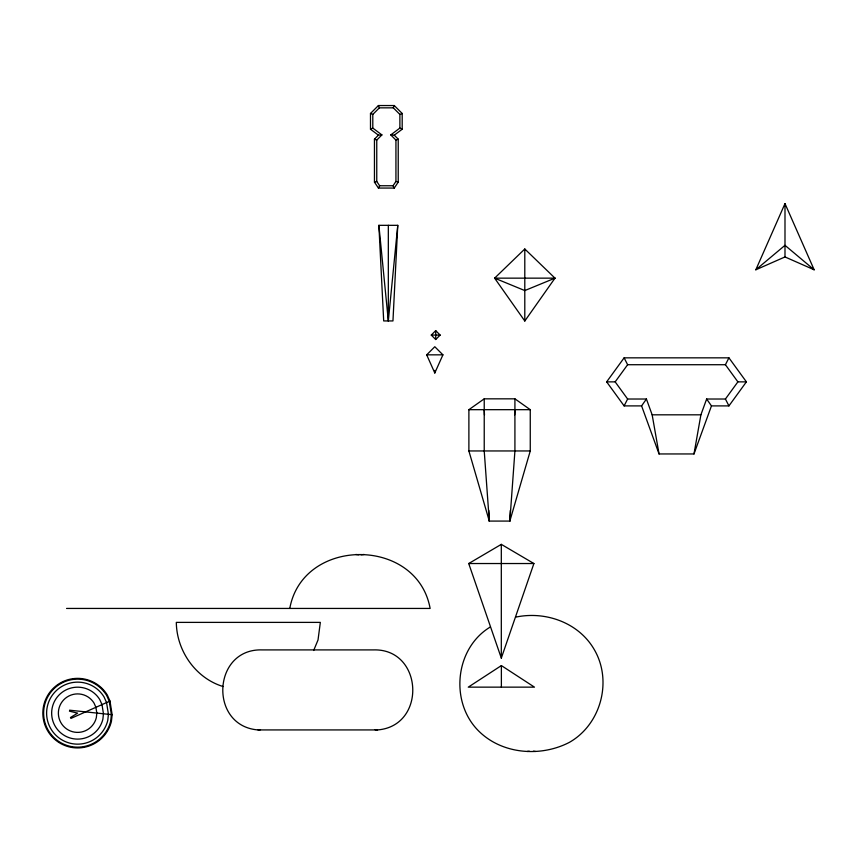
<?xml version="1.0" encoding="UTF-8"?>
<svg xmlns="http://www.w3.org/2000/svg" width="857" height="857" viewBox="0 0 857 857"><rect width="100%" height="100%" fill="white"/><g stroke="black" fill="none" stroke-linecap="round" stroke-linejoin="round"><path stroke-width="1.29" d="M435.71 330.631L435.71 339.511L440.144 335.076L435.71 330.631L431.275 335.076L435.71 339.511M510.322 510.461L509.84 521.077L530.258 450.953L530.258 409.678L514.918 398.837L484.226 398.837L468.886 409.678L468.886 450.953L489.293 521.077L509.84 521.077L510.001 517.082M514.671 414.981L514.918 409.678M397.766 225.327L392.956 320.936L383.69 320.936L378.88 225.327L397.766 225.327L388.328 320.936L378.88 225.327M509.84 521.077L514.918 450.953L514.918 398.837M112.138 714.695L111.442 721.294A34.783 34.783 0 0 1 60.997 743.705A34.783 34.783 0 0 1 52.416 689.178A34.783 34.783 0 0 1 107.296 694.995L109.996 701.058L112.138 714.695L69.546 710.185M289.784 608.438C302.864 536.621 417.048 536.621 430.128 608.438L66.557 608.438M693.988 453.953L700.897 414.82L706.639 399.019L725.418 399.019L737.888 381.868L746.393 381.868L728.932 357.84L624.121 357.84L606.66 381.868L624.121 405.897L641.593 405.897L646.414 399.019L652.156 414.82L659.054 453.953L693.988 453.953L711.46 405.897L706.639 399.019M501.313 658.112L533.9 563.531L501.313 544.356L468.725 563.531L501.313 658.112L501.313 544.356M393.309 107.843L394.263 105.54L402.19 113.467L402.19 129.236L394.263 135.16L390.771 134.913L395.934 140.098L395.934 181.448L393.042 185.755L379.64 185.755L376.759 181.448L376.759 140.098L381.911 134.913L372.795 128.079L372.795 114.42L379.372 107.843L393.309 107.843L399.887 114.42L399.887 128.079L390.771 134.913M313.662 650.495L318.022 639.965L320.336 622.386L176.317 622.386C176.638 650.838 195.632 678.198 223.131 686.543M755.82 269.794L784.991 203.602L814.15 269.794L784.991 256.939L755.82 269.794L784.991 245.327L814.15 269.794M434.799 372.988L442.919 354.841L434.799 346.731L426.69 354.841L434.799 372.988L434.799 370.395M624.121 405.897L627.624 399.019L615.165 381.868L606.66 381.868M615.165 381.868L627.624 364.718L725.418 364.718L728.932 357.84M381.911 134.913L378.419 135.16L374.455 139.145L374.455 182.145L378.419 188.058L379.64 185.755M378.419 188.058L394.263 188.058L398.226 182.145L398.226 139.145L394.263 135.16M524.795 321.011L554.982 278.15L524.795 248.991L494.618 278.15L524.795 321.011L524.795 248.991M711.46 405.897L728.932 405.897L746.393 381.868M378.419 135.16L370.492 129.236L370.492 113.467L378.419 105.54L394.263 105.54M490.268 627.013C454.638 648.503 449.518 702.847 479.224 731.557C502.759 754.449 540.949 757.138 569.402 742.355C600.993 724.369 612.616 680.929 594.255 649.563C578.786 622.653 545.577 610.87 515.935 617.083M501.377 665.589L468.276 687.143L534.468 687.143L501.377 665.589L501.377 687.143M70.445 717.534L77.623 713.142L69.438 711.171M370.492 129.236L372.795 128.079M70.852 718.445L109.996 701.058M399.887 114.42L402.19 113.467M395.934 140.098L398.226 139.145M374.455 182.145L376.759 181.448M377.551 729.928C426.925 726.04 423.304 648.342 373.459 649.906L262.113 649.906C212.257 648.342 208.647 726.04 258.021 729.928L377.551 729.928L375.077 729.725M360.99 554.854L364.075 554.458M527.237 751.46L529.294 751.182M258.021 729.928L260.485 729.725M431.275 335.076L440.144 335.076M426.69 354.841L442.919 354.841M627.624 399.019L646.414 399.019M468.886 409.678L530.258 409.678M652.156 414.82L700.897 414.82M468.886 450.953L530.258 450.953M468.725 563.531L533.9 563.531M355.848 554.458L358.933 554.854M533.397 751.182L535.454 751.46M395.934 181.448L398.226 182.145M374.455 139.145L376.759 140.098M370.492 113.467L372.795 114.42M399.887 128.079L402.19 129.236M725.418 364.718L737.888 381.868M393.042 185.755L394.263 188.058M725.418 399.019L728.932 405.897M624.121 357.84L627.624 364.718M378.419 105.54L379.372 107.843M641.593 405.897L659.054 453.953M489.133 517.082L489.293 521.077L484.226 450.953L484.226 398.837M484.226 409.678L484.473 414.981M488.811 510.461L489.293 521.077M784.991 203.602L784.991 256.939M388.328 225.327L388.328 320.936M96.82 713.078L96.338 717.652A19.25 19.25 0 0 1 68.421 730.057A19.25 19.25 0 0 1 63.675 699.88A19.25 19.25 0 0 1 94.045 703.104L95.92 707.314L96.82 713.078M103.451 713.774L102.872 719.227A25.967 25.967 0 0 1 65.218 735.959A25.967 25.967 0 0 1 58.801 695.252A25.967 25.967 0 0 1 99.776 699.591L102.004 704.604L103.451 713.774M108.411 714.299L107.768 720.405A31.002 31.002 0 0 1 62.807 740.384A31.002 31.002 0 0 1 55.148 691.781A31.002 31.002 0 0 1 104.072 696.966L106.568 702.579L108.411 714.299M111.378 714.609L110.692 721.112A34.012 34.012 0 0 1 61.372 743.019A34.012 34.012 0 0 1 52.973 689.714A34.012 34.012 0 0 1 106.643 695.402L109.289 701.369L111.378 714.609M554.982 278.15L524.795 290.566L494.618 278.15L554.982 278.15"/></g></svg>
